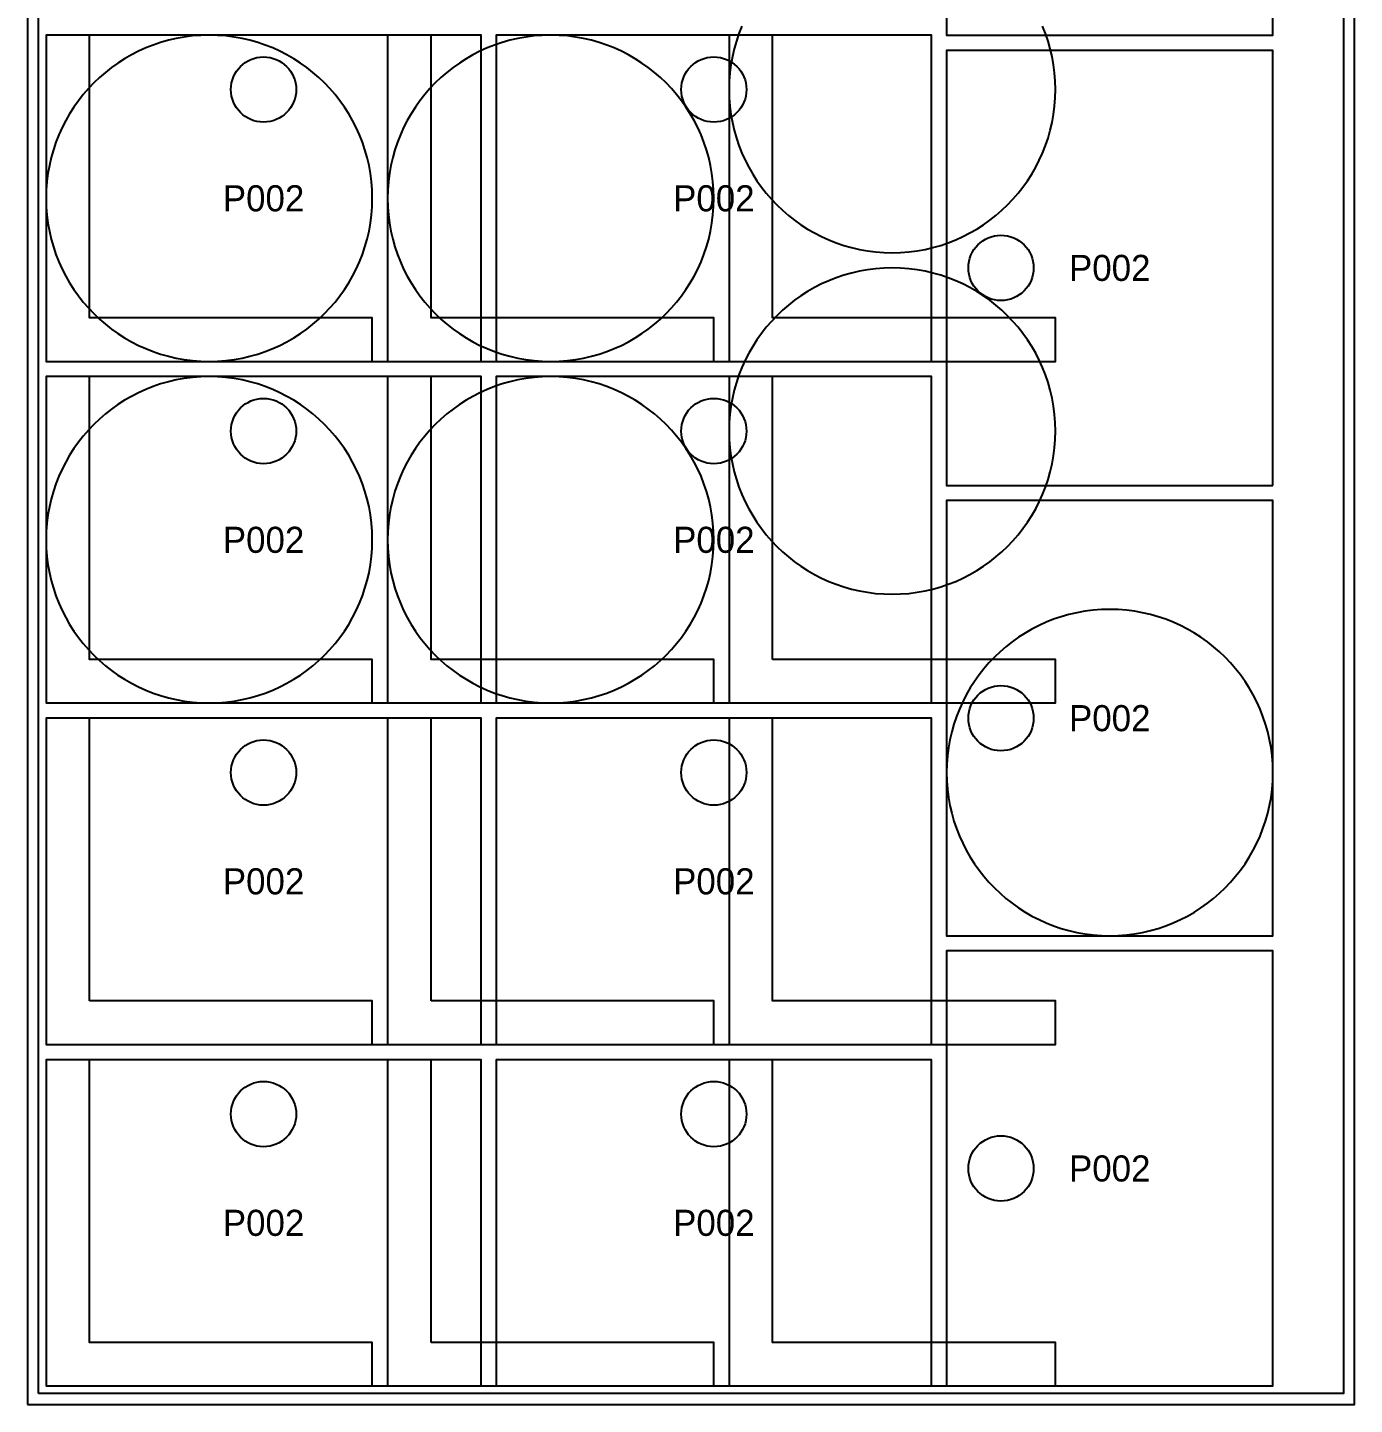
# Model space of a CAD drawing. Header units: millimetres. Extents: x 0 to 5180, y 0 to 2506.
# Drawn here: x 0 to 1220, y 0 to 1266 of the extents above; entities that cross this region are included whole.
import ezdxf
from ezdxf.enums import TextEntityAlignment as Align

# ---------------------------------------------------------------- set-up
doc = ezdxf.new("R2010")
doc.units = ezdxf.units.MM
for name, color, linetype in [('CNC_BOUNDARY', 1, 'Continuous'), ('CUT', 7, 'Continuous'), ('ETCH', 2, 'Continuous'), ('OFFCUT', 4, 'Continuous')]:
    doc.layers.add(name, color=color, linetype=linetype)

msp = doc.modelspace()

# ---------------------------------------------------------------- linework, layer by layer
at = {"layer": 'CNC_BOUNDARY'}
msp.add_lwpolyline([(0, 0), (1220, 0), (1220, 2440), (0, 2440)], close=True, dxfattribs=at)
at = {"layer": 'CUT'}
for points in [[(1145, 1259), (1145, 1659), (845, 1659), (845, 1259), (1145, 1259)], [(17, 959), (417, 959), (417, 1259), (17, 1259), (17, 959)], [(431, 959), (831, 959), (831, 1259), (431, 1259), (431, 959)], [(1145, 845), (1145, 1245), (845, 1245), (845, 845), (1145, 845)], [(247, 1209), (246.8451, 1205.9327), (246.3905, 1202.954), (245.6513, 1200.0789), (244.6425, 1197.3226), (243.3792, 1194.7002), (241.8765, 1192.2267), (240.1495, 1189.9172), (238.2132, 1187.7868), (236.0828, 1185.8505), (233.7733, 1184.1235), (231.2998, 1182.6208), (228.6774, 1181.3575), (225.9211, 1180.3487), (223.046, 1179.6095), (220.0673, 1179.1549), (217, 1179), (213.9327, 1179.1549), (210.954, 1179.6095), (208.0789, 1180.3487), (205.3226, 1181.3575), (202.7002, 1182.6208), (200.2267, 1184.1235), (197.9172, 1185.8505), (195.7868, 1187.7868), (193.8505, 1189.9172), (192.1235, 1192.2267), (190.6208, 1194.7002), (189.3575, 1197.3226), (188.3487, 1200.0789), (187.6095, 1202.954), (187.1549, 1205.9327), (187, 1209), (187.1549, 1212.0673), (187.6095, 1215.046), (188.3487, 1217.9211), (189.3575, 1220.6774), (190.6208, 1223.2998), (192.1235, 1225.7733), (193.8505, 1228.0828), (195.7868, 1230.2132), (197.9172, 1232.1495), (200.2267, 1233.8765), (202.7002, 1235.3792), (205.3226, 1236.6425), (208.0789, 1237.6513), (210.954, 1238.3905), (213.9327, 1238.8451), (217, 1239), (220.0673, 1238.8451), (223.046, 1238.3905), (225.9211, 1237.6513), (228.6774, 1236.6425), (231.2998, 1235.3792), (233.7733, 1233.8765), (236.0828, 1232.1495), (238.2132, 1230.2132), (240.1495, 1228.0828), (241.8765, 1225.7733), (243.3792, 1223.2998), (244.6425, 1220.6774), (245.6513, 1217.9211), (246.3905, 1215.046), (246.8451, 1212.0673), (247, 1209)], [(661, 1209), (660.8451, 1205.9327), (660.3905, 1202.954), (659.6513, 1200.0789), (658.6425, 1197.3226), (657.3792, 1194.7002), (655.8765, 1192.2267), (654.1495, 1189.9172), (652.2132, 1187.7868), (650.0828, 1185.8505), (647.7733, 1184.1235), (645.2998, 1182.6208), (642.6774, 1181.3575), (639.9211, 1180.3487), (637.046, 1179.6095), (634.0673, 1179.1549), (631, 1179), (627.9327, 1179.1549), (624.954, 1179.6095), (622.0789, 1180.3487), (619.3226, 1181.3575), (616.7002, 1182.6208), (614.2267, 1184.1235), (611.9172, 1185.8505), (609.7868, 1187.7868), (607.8505, 1189.9172), (606.1235, 1192.2267), (604.6208, 1194.7002), (603.3575, 1197.3226), (602.3487, 1200.0789), (601.6095, 1202.954), (601.1549, 1205.9327), (601, 1209), (601.1549, 1212.0673), (601.6095, 1215.046), (602.3487, 1217.9211), (603.3575, 1220.6774), (604.6208, 1223.2998), (606.1235, 1225.7733), (607.8505, 1228.0828), (609.7868, 1230.2132), (611.9172, 1232.1495), (614.2267, 1233.8765), (616.7002, 1235.3792), (619.3226, 1236.6425), (622.0789, 1237.6513), (624.954, 1238.3905), (627.9327, 1238.8451), (631, 1239), (634.0673, 1238.8451), (637.046, 1238.3905), (639.9211, 1237.6513), (642.6774, 1236.6425), (645.2998, 1235.3792), (647.7733, 1233.8765), (650.0828, 1232.1495), (652.2132, 1230.2132), (654.1495, 1228.0828), (655.8765, 1225.7733), (657.3792, 1223.2998), (658.6425, 1220.6774), (659.6513, 1217.9211), (660.3905, 1215.046), (660.8451, 1212.0673), (661, 1209)], [(895, 1075), (898.0673, 1074.8451), (901.046, 1074.3905), (903.9211, 1073.6513), (906.6774, 1072.6425), (909.2998, 1071.3792), (911.7733, 1069.8765), (914.0828, 1068.1495), (916.2132, 1066.2132), (918.1495, 1064.0828), (919.8765, 1061.7733), (921.3792, 1059.2998), (922.6425, 1056.6774), (923.6513, 1053.9211), (924.3905, 1051.046), (924.8451, 1048.0673), (925, 1045), (924.8451, 1041.9327), (924.3905, 1038.954), (923.6513, 1036.0789), (922.6425, 1033.3226), (921.3792, 1030.7002), (919.8765, 1028.2267), (918.1495, 1025.9172), (916.2132, 1023.7868), (914.0828, 1021.8505), (911.7733, 1020.1235), (909.2998, 1018.6208), (906.6774, 1017.3575), (903.9211, 1016.3487), (901.046, 1015.6095), (898.0673, 1015.1549), (895, 1015), (891.9327, 1015.1549), (888.954, 1015.6095), (886.0789, 1016.3487), (883.3226, 1017.3575), (880.7002, 1018.6208), (878.2267, 1020.1235), (875.9172, 1021.8505), (873.7868, 1023.7868), (871.8505, 1025.9172), (870.1235, 1028.2267), (868.6208, 1030.7002), (867.3575, 1033.3226), (866.3487, 1036.0789), (865.6095, 1038.954), (865.1549, 1041.9327), (865, 1045), (865.1549, 1048.0673), (865.6095, 1051.046), (866.3487, 1053.9211), (867.3575, 1056.6774), (868.6208, 1059.2998), (870.1235, 1061.7733), (871.8505, 1064.0828), (873.7868, 1066.2132), (875.9172, 1068.1495), (878.2267, 1069.8765), (880.7002, 1071.3792), (883.3226, 1072.6425), (886.0789, 1073.6513), (888.954, 1074.3905), (891.9327, 1074.8451), (895, 1075)], [(17, 645), (417, 645), (417, 945), (17, 945), (17, 645)], [(431, 645), (831, 645), (831, 945), (431, 945), (431, 645)], [(247, 895), (246.8451, 891.9327), (246.3905, 888.954), (245.6513, 886.0789), (244.6425, 883.3226), (243.3792, 880.7002), (241.8765, 878.2267), (240.1495, 875.9172), (238.2132, 873.7868), (236.0828, 871.8505), (233.7733, 870.1235), (231.2998, 868.6208), (228.6774, 867.3575), (225.9211, 866.3487), (223.046, 865.6095), (220.0673, 865.1549), (217, 865), (213.9327, 865.1549), (210.954, 865.6095), (208.0789, 866.3487), (205.3226, 867.3575), (202.7002, 868.6208), (200.2267, 870.1235), (197.9172, 871.8505), (195.7868, 873.7868), (193.8505, 875.9172), (192.1235, 878.2267), (190.6208, 880.7002), (189.3575, 883.3226), (188.3487, 886.0789), (187.6095, 888.954), (187.1549, 891.9327), (187, 895), (187.1549, 898.0673), (187.6095, 901.046), (188.3487, 903.9211), (189.3575, 906.6774), (190.6208, 909.2998), (192.1235, 911.7733), (193.8505, 914.0828), (195.7868, 916.2132), (197.9172, 918.1495), (200.2267, 919.8765), (202.7002, 921.3792), (205.3226, 922.6425), (208.0789, 923.6513), (210.954, 924.3905), (213.9327, 924.8451), (217, 925), (220.0673, 924.8451), (223.046, 924.3905), (225.9211, 923.6513), (228.6774, 922.6425), (231.2998, 921.3792), (233.7733, 919.8765), (236.0828, 918.1495), (238.2132, 916.2132), (240.1495, 914.0828), (241.8765, 911.7733), (243.3792, 909.2998), (244.6425, 906.6774), (245.6513, 903.9211), (246.3905, 901.046), (246.8451, 898.0673), (247, 895)], [(661, 895), (660.8451, 891.9327), (660.3905, 888.954), (659.6513, 886.0789), (658.6425, 883.3226), (657.3792, 880.7002), (655.8765, 878.2267), (654.1495, 875.9172), (652.2132, 873.7868), (650.0828, 871.8505), (647.7733, 870.1235), (645.2998, 868.6208), (642.6774, 867.3575), (639.9211, 866.3487), (637.046, 865.6095), (634.0673, 865.1549), (631, 865), (627.9327, 865.1549), (624.954, 865.6095), (622.0789, 866.3487), (619.3226, 867.3575), (616.7002, 868.6208), (614.2267, 870.1235), (611.9172, 871.8505), (609.7868, 873.7868), (607.8505, 875.9172), (606.1235, 878.2267), (604.6208, 880.7002), (603.3575, 883.3226), (602.3487, 886.0789), (601.6095, 888.954), (601.1549, 891.9327), (601, 895), (601.1549, 898.0673), (601.6095, 901.046), (602.3487, 903.9211), (603.3575, 906.6774), (604.6208, 909.2998), (606.1235, 911.7733), (607.8505, 914.0828), (609.7868, 916.2132), (611.9172, 918.1495), (614.2267, 919.8765), (616.7002, 921.3792), (619.3226, 922.6425), (622.0789, 923.6513), (624.954, 924.3905), (627.9327, 924.8451), (631, 925), (634.0673, 924.8451), (637.046, 924.3905), (639.9211, 923.6513), (642.6774, 922.6425), (645.2998, 921.3792), (647.7733, 919.8765), (650.0828, 918.1495), (652.2132, 916.2132), (654.1495, 914.0828), (655.8765, 911.7733), (657.3792, 909.2998), (658.6425, 906.6774), (659.6513, 903.9211), (660.3905, 901.046), (660.8451, 898.0673), (661, 895)], [(1145, 431), (1145, 831), (845, 831), (845, 431), (1145, 431)], [(895, 661), (898.0673, 660.8451), (901.046, 660.3905), (903.9211, 659.6513), (906.6774, 658.6425), (909.2998, 657.3792), (911.7733, 655.8765), (914.0828, 654.1495), (916.2132, 652.2132), (918.1495, 650.0828), (919.8765, 647.7733), (921.3792, 645.2998), (922.6425, 642.6774), (923.6513, 639.9211), (924.3905, 637.046), (924.8451, 634.0673), (925, 631), (924.8451, 627.9327), (924.3905, 624.954), (923.6513, 622.0789), (922.6425, 619.3226), (921.3792, 616.7002), (919.8765, 614.2267), (918.1495, 611.9172), (916.2132, 609.7868), (914.0828, 607.8505), (911.7733, 606.1235), (909.2998, 604.6208), (906.6774, 603.3575), (903.9211, 602.3487), (901.046, 601.6095), (898.0673, 601.1549), (895, 601), (891.9327, 601.1549), (888.954, 601.6095), (886.0789, 602.3487), (883.3226, 603.3575), (880.7002, 604.6208), (878.2267, 606.1235), (875.9172, 607.8505), (873.7868, 609.7868), (871.8505, 611.9172), (870.1235, 614.2267), (868.6208, 616.7002), (867.3575, 619.3226), (866.3487, 622.0789), (865.6095, 624.954), (865.1549, 627.9327), (865, 631), (865.1549, 634.0673), (865.6095, 637.046), (866.3487, 639.9211), (867.3575, 642.6774), (868.6208, 645.2998), (870.1235, 647.7733), (871.8505, 650.0828), (873.7868, 652.2132), (875.9172, 654.1495), (878.2267, 655.8765), (880.7002, 657.3792), (883.3226, 658.6425), (886.0789, 659.6513), (888.954, 660.3905), (891.9327, 660.8451), (895, 661)], [(17, 331), (417, 331), (417, 631), (17, 631), (17, 331)], [(431, 331), (831, 331), (831, 631), (431, 631), (431, 331)], [(247, 581), (246.8451, 577.9327), (246.3905, 574.954), (245.6513, 572.0789), (244.6425, 569.3226), (243.3792, 566.7002), (241.8765, 564.2267), (240.1495, 561.9172), (238.2132, 559.7868), (236.0828, 557.8505), (233.7733, 556.1235), (231.2998, 554.6208), (228.6774, 553.3575), (225.9211, 552.3487), (223.046, 551.6095), (220.0673, 551.1549), (217, 551), (213.9327, 551.1549), (210.954, 551.6095), (208.0789, 552.3487), (205.3226, 553.3575), (202.7002, 554.6208), (200.2267, 556.1235), (197.9172, 557.8505), (195.7868, 559.7868), (193.8505, 561.9172), (192.1235, 564.2267), (190.6208, 566.7002), (189.3575, 569.3226), (188.3487, 572.0789), (187.6095, 574.954), (187.1549, 577.9327), (187, 581), (187.1549, 584.0673), (187.6095, 587.046), (188.3487, 589.9211), (189.3575, 592.6774), (190.6208, 595.2998), (192.1235, 597.7733), (193.8505, 600.0828), (195.7868, 602.2132), (197.9172, 604.1495), (200.2267, 605.8765), (202.7002, 607.3792), (205.3226, 608.6425), (208.0789, 609.6513), (210.954, 610.3905), (213.9327, 610.8451), (217, 611), (220.0673, 610.8451), (223.046, 610.3905), (225.9211, 609.6513), (228.6774, 608.6425), (231.2998, 607.3792), (233.7733, 605.8765), (236.0828, 604.1495), (238.2132, 602.2132), (240.1495, 600.0828), (241.8765, 597.7733), (243.3792, 595.2998), (244.6425, 592.6774), (245.6513, 589.9211), (246.3905, 587.046), (246.8451, 584.0673), (247, 581)], [(661, 581), (660.8451, 577.9327), (660.3905, 574.954), (659.6513, 572.0789), (658.6425, 569.3226), (657.3792, 566.7002), (655.8765, 564.2267), (654.1495, 561.9172), (652.2132, 559.7868), (650.0828, 557.8505), (647.7733, 556.1235), (645.2998, 554.6208), (642.6774, 553.3575), (639.9211, 552.3487), (637.046, 551.6095), (634.0673, 551.1549), (631, 551), (627.9327, 551.1549), (624.954, 551.6095), (622.0789, 552.3487), (619.3226, 553.3575), (616.7002, 554.6208), (614.2267, 556.1235), (611.9172, 557.8505), (609.7868, 559.7868), (607.8505, 561.9172), (606.1235, 564.2267), (604.6208, 566.7002), (603.3575, 569.3226), (602.3487, 572.0789), (601.6095, 574.954), (601.1549, 577.9327), (601, 581), (601.1549, 584.0673), (601.6095, 587.046), (602.3487, 589.9211), (603.3575, 592.6774), (604.6208, 595.2998), (606.1235, 597.7733), (607.8505, 600.0828), (609.7868, 602.2132), (611.9172, 604.1495), (614.2267, 605.8765), (616.7002, 607.3792), (619.3226, 608.6425), (622.0789, 609.6513), (624.954, 610.3905), (627.9327, 610.8451), (631, 611), (634.0673, 610.8451), (637.046, 610.3905), (639.9211, 609.6513), (642.6774, 608.6425), (645.2998, 607.3792), (647.7733, 605.8765), (650.0828, 604.1495), (652.2132, 602.2132), (654.1495, 600.0828), (655.8765, 597.7733), (657.3792, 595.2998), (658.6425, 592.6774), (659.6513, 589.9211), (660.3905, 587.046), (660.8451, 584.0673), (661, 581)], [(1145, 17), (1145, 417), (845, 417), (845, 17), (1145, 17)], [(17, 17), (417, 17), (417, 317), (17, 317), (17, 17)], [(431, 17), (831, 17), (831, 317), (431, 317), (431, 17)], [(247, 267), (246.8451, 263.9327), (246.3905, 260.954), (245.6513, 258.0789), (244.6425, 255.3226), (243.3792, 252.7002), (241.8765, 250.2267), (240.1495, 247.9172), (238.2132, 245.7868), (236.0828, 243.8505), (233.7733, 242.1235), (231.2998, 240.6208), (228.6774, 239.3575), (225.9211, 238.3487), (223.046, 237.6095), (220.0673, 237.1549), (217, 237), (213.9327, 237.1549), (210.954, 237.6095), (208.0789, 238.3487), (205.3226, 239.3575), (202.7002, 240.6208), (200.2267, 242.1235), (197.9172, 243.8505), (195.7868, 245.7868), (193.8505, 247.9172), (192.1235, 250.2267), (190.6208, 252.7002), (189.3575, 255.3226), (188.3487, 258.0789), (187.6095, 260.954), (187.1549, 263.9327), (187, 267), (187.1549, 270.0673), (187.6095, 273.046), (188.3487, 275.9211), (189.3575, 278.6774), (190.6208, 281.2998), (192.1235, 283.7733), (193.8505, 286.0828), (195.7868, 288.2132), (197.9172, 290.1495), (200.2267, 291.8765), (202.7002, 293.3792), (205.3226, 294.6425), (208.0789, 295.6513), (210.954, 296.3905), (213.9327, 296.8451), (217, 297), (220.0673, 296.8451), (223.046, 296.3905), (225.9211, 295.6513), (228.6774, 294.6425), (231.2998, 293.3792), (233.7733, 291.8765), (236.0828, 290.1495), (238.2132, 288.2132), (240.1495, 286.0828), (241.8765, 283.7733), (243.3792, 281.2998), (244.6425, 278.6774), (245.6513, 275.9211), (246.3905, 273.046), (246.8451, 270.0673), (247, 267)], [(661, 267), (660.8451, 263.9327), (660.3905, 260.954), (659.6513, 258.0789), (658.6425, 255.3226), (657.3792, 252.7002), (655.8765, 250.2267), (654.1495, 247.9172), (652.2132, 245.7868), (650.0828, 243.8505), (647.7733, 242.1235), (645.2998, 240.6208), (642.6774, 239.3575), (639.9211, 238.3487), (637.046, 237.6095), (634.0673, 237.1549), (631, 237), (627.9327, 237.1549), (624.954, 237.6095), (622.0789, 238.3487), (619.3226, 239.3575), (616.7002, 240.6208), (614.2267, 242.1235), (611.9172, 243.8505), (609.7868, 245.7868), (607.8505, 247.9172), (606.1235, 250.2267), (604.6208, 252.7002), (603.3575, 255.3226), (602.3487, 258.0789), (601.6095, 260.954), (601.1549, 263.9327), (601, 267), (601.1549, 270.0673), (601.6095, 273.046), (602.3487, 275.9211), (603.3575, 278.6774), (604.6208, 281.2998), (606.1235, 283.7733), (607.8505, 286.0828), (609.7868, 288.2132), (611.9172, 290.1495), (614.2267, 291.8765), (616.7002, 293.3792), (619.3226, 294.6425), (622.0789, 295.6513), (624.954, 296.3905), (627.9327, 296.8451), (631, 297), (634.0673, 296.8451), (637.046, 296.3905), (639.9211, 295.6513), (642.6774, 294.6425), (645.2998, 293.3792), (647.7733, 291.8765), (650.0828, 290.1495), (652.2132, 288.2132), (654.1495, 286.0828), (655.8765, 283.7733), (657.3792, 281.2998), (658.6425, 278.6774), (659.6513, 275.9211), (660.3905, 273.046), (660.8451, 270.0673), (661, 267)], [(895, 247), (898.0673, 246.8451), (901.046, 246.3905), (903.9211, 245.6513), (906.6774, 244.6425), (909.2998, 243.3792), (911.7733, 241.8765), (914.0828, 240.1495), (916.2132, 238.2132), (918.1495, 236.0828), (919.8765, 233.7733), (921.3792, 231.2998), (922.6425, 228.6774), (923.6513, 225.9211), (924.3905, 223.046), (924.8451, 220.0673), (925, 217), (924.8451, 213.9327), (924.3905, 210.954), (923.6513, 208.0789), (922.6425, 205.3226), (921.3792, 202.7002), (919.8765, 200.2267), (918.1495, 197.9172), (916.2132, 195.7868), (914.0828, 193.8505), (911.7733, 192.1235), (909.2998, 190.6208), (906.6774, 189.3575), (903.9211, 188.3487), (901.046, 187.6095), (898.0673, 187.1549), (895, 187), (891.9327, 187.1549), (888.954, 187.6095), (886.0789, 188.3487), (883.3226, 189.3575), (880.7002, 190.6208), (878.2267, 192.1235), (875.9172, 193.8505), (873.7868, 195.7868), (871.8505, 197.9172), (870.1235, 200.2267), (868.6208, 202.7002), (867.3575, 205.3226), (866.3487, 208.0789), (865.6095, 210.954), (865.1549, 213.9327), (865, 217), (865.1549, 220.0673), (865.6095, 223.046), (866.3487, 225.9211), (867.3575, 228.6774), (868.6208, 231.2998), (870.1235, 233.7733), (871.8505, 236.0828), (873.7868, 238.2132), (875.9172, 240.1495), (878.2267, 241.8765), (880.7002, 243.3792), (883.3226, 244.6425), (886.0789, 245.6513), (888.954, 246.3905), (891.9327, 246.8451), (895, 247)]]:
    msp.add_lwpolyline(points, close=True, dxfattribs=at)
at = {"layer": 'OFFCUT'}
for points in [[(10, 10), (10, 2430), (1210, 2430), (1210, 10), (10, 10)], [(1145, 1659), (845, 1659), (845, 1259), (1145, 1259), (1145, 1659)], [(1145, 1659), (845, 1659), (845, 1259), (1145, 1259), (1145, 1659)], [(17, 959), (417, 959), (417, 1259), (17, 1259), (17, 959)], [(17, 959), (417, 959), (417, 1259), (17, 1259), (17, 959)], [(313.9525, 1078.7698), (315.2717, 1086.1565), (316.2256, 1093.6634), (316.8048, 1101.281), (317, 1109), (316.8048, 1116.719), (316.2256, 1124.3366), (315.2717, 1131.8435), (313.9525, 1139.2302), (312.2776, 1146.4873), (310.2563, 1153.6054), (307.898, 1160.575), (305.2123, 1167.3868), (302.2084, 1174.0312), (298.8958, 1180.4989), (295.284, 1186.7805), (291.3824, 1192.8664), (287.2003, 1198.7474), (282.7473, 1204.4139), (278.0327, 1209.8566), (273.066, 1215.066), (267.8566, 1220.0327), (262.4139, 1224.7473), (256.7474, 1229.2003), (250.8664, 1233.3824), (244.7805, 1237.284), (238.4989, 1240.8958), (232.0312, 1244.2084), (225.3868, 1247.2123), (218.575, 1249.898), (211.6054, 1252.2563), (204.4873, 1254.2776), (197.2302, 1255.9525), (189.8435, 1257.2717), (182.3366, 1258.2256), (174.719, 1258.8048), (167, 1259), (159.281, 1258.8048), (151.6634, 1258.2256), (144.1565, 1257.2717), (136.7698, 1255.9525), (129.5127, 1254.2776), (122.3946, 1252.2563), (115.425, 1249.898), (108.6132, 1247.2123), (101.9688, 1244.2084), (95.5011, 1240.8958), (89.2195, 1237.284), (83.1336, 1233.3824), (77.2526, 1229.2003), (71.5861, 1224.7473), (66.1434, 1220.0327), (60.934, 1215.066), (55.9673, 1209.8566), (51.2527, 1204.4139), (46.7997, 1198.7474), (42.6176, 1192.8664), (38.716, 1186.7805), (35.1042, 1180.4989), (31.7916, 1174.0312), (28.7877, 1167.3868), (26.102, 1160.575), (23.7437, 1153.6054), (21.7224, 1146.4873), (20.0475, 1139.2302), (18.7283, 1131.8435), (17.7744, 1124.3366), (17.1952, 1116.719), (17, 1109), (17.1952, 1101.281), (17.7744, 1093.6634), (18.7283, 1086.1565), (20.0475, 1078.7698), (21.7224, 1071.5127), (23.7437, 1064.3946), (26.102, 1057.425), (28.7877, 1050.6132), (31.7916, 1043.9688), (35.1042, 1037.5011), (38.716, 1031.2195), (42.6176, 1025.1336), (46.7997, 1019.2526), (51.2527, 1013.5861), (55.9673, 1008.1434), (60.934, 1002.934), (66.1434, 997.9673), (71.5861, 993.2527), (77.2526, 988.7997), (83.1336, 984.6176), (89.2195, 980.716), (95.5011, 977.1042), (101.9688, 973.7916), (108.6132, 970.7877), (115.425, 968.102), (122.3946, 965.7437), (129.5127, 963.7224), (136.7698, 962.0475), (144.1565, 960.7283), (151.6634, 959.7744), (159.281, 959.1952), (167, 959), (174.719, 959.1952), (182.3366, 959.7744), (189.8435, 960.7283), (197.2302, 962.0475), (204.4873, 963.7224), (211.6054, 965.7437), (218.575, 968.102), (225.3868, 970.7877), (232.0312, 973.7916), (238.4989, 977.1042), (244.7805, 980.716), (250.8664, 984.6176), (256.7474, 988.7997), (262.4139, 993.2527), (267.8566, 997.9673), (273.066, 1002.934), (278.0327, 1008.1434), (282.7473, 1013.5861), (287.2003, 1019.2526), (291.3824, 1025.1336), (295.284, 1031.2195), (298.8958, 1037.5011), (302.2084, 1043.9688), (305.2123, 1050.6132), (307.898, 1057.425), (310.2563, 1064.3946), (312.2776, 1071.5127), (313.9525, 1078.7698)], [(317, 999), (57, 999), (57, 1259), (17, 1259), (17, 959), (317, 959), (317, 999)], [(57, 999), (57, 1259), (17, 1259), (17, 959), (317, 959), (317, 999), (57, 999)], [(629.2717, 1086.1565), (630.2256, 1093.6634), (630.8048, 1101.281), (631, 1109), (630.8048, 1116.719), (630.2256, 1124.3366), (629.2717, 1131.8435), (627.9525, 1139.2302), (626.2776, 1146.4873), (624.2563, 1153.6054), (621.898, 1160.575), (619.2123, 1167.3868), (616.2084, 1174.0312), (612.8958, 1180.4989), (609.284, 1186.7805), (605.3824, 1192.8664), (601.2003, 1198.7474), (596.7473, 1204.4139), (592.0327, 1209.8566), (587.066, 1215.066), (581.8566, 1220.0327), (576.4139, 1224.7473), (570.7474, 1229.2003), (564.8664, 1233.3824), (558.7805, 1237.284), (552.4989, 1240.8958), (546.0312, 1244.2084), (539.3868, 1247.2123), (532.575, 1249.898), (525.6054, 1252.2563), (518.4873, 1254.2776), (511.2302, 1255.9525), (503.8435, 1257.2717), (496.3366, 1258.2256), (488.719, 1258.8048), (481, 1259), (473.281, 1258.8048), (465.6634, 1258.2256), (458.1565, 1257.2717), (450.7698, 1255.9525), (443.5127, 1254.2776), (436.3946, 1252.2563), (429.425, 1249.898), (422.6132, 1247.2123), (415.9688, 1244.2084), (409.5011, 1240.8958), (403.2195, 1237.284), (397.1336, 1233.3824), (391.2526, 1229.2003), (385.5861, 1224.7473), (380.1434, 1220.0327), (374.934, 1215.066), (369.9673, 1209.8566), (365.2527, 1204.4139), (360.7997, 1198.7474), (356.6176, 1192.8664), (352.716, 1186.7805), (349.1042, 1180.4989), (345.7916, 1174.0312), (342.7877, 1167.3868), (340.102, 1160.575), (337.7437, 1153.6054), (335.7224, 1146.4873), (334.0475, 1139.2302), (332.7283, 1131.8435), (331.7744, 1124.3366), (331.1952, 1116.719), (331, 1109), (331.1952, 1101.281), (331.7744, 1093.6634), (332.7283, 1086.1565), (334.0475, 1078.7698), (335.7224, 1071.5127), (337.7437, 1064.3946), (340.102, 1057.425), (342.7877, 1050.6132), (345.7916, 1043.9688), (349.1042, 1037.5011), (352.716, 1031.2195), (356.6176, 1025.1336), (360.7997, 1019.2526), (365.2527, 1013.5861), (369.9673, 1008.1434), (374.934, 1002.934), (380.1434, 997.9673), (385.5861, 993.2527), (391.2526, 988.7997), (397.1336, 984.6176), (403.2195, 980.716), (409.5011, 977.1042), (415.9688, 973.7916), (422.6132, 970.7877), (429.425, 968.102), (436.3946, 965.7437), (443.5127, 963.7224), (450.7698, 962.0475), (458.1565, 960.7283), (465.6634, 959.7744), (473.281, 959.1952), (481, 959), (488.719, 959.1952), (496.3366, 959.7744), (503.8435, 960.7283), (511.2302, 962.0475), (518.4873, 963.7224), (525.6054, 965.7437), (532.575, 968.102), (539.3868, 970.7877), (546.0312, 973.7916), (552.4989, 977.1042), (558.7805, 980.716), (564.8664, 984.6176), (570.7474, 988.7997), (576.4139, 993.2527), (581.8566, 997.9673), (587.066, 1002.934), (592.0327, 1008.1434), (596.7473, 1013.5861), (601.2003, 1019.2526), (605.3824, 1025.1336), (609.284, 1031.2195), (612.8958, 1037.5011), (616.2084, 1043.9688), (619.2123, 1050.6132), (621.898, 1057.425), (624.2563, 1064.3946), (626.2776, 1071.5127), (627.9525, 1078.7698), (629.2717, 1086.1565)], [(631, 999), (371, 999), (371, 1259), (331, 1259), (331, 959), (631, 959), (631, 999)], [(371, 999), (371, 1259), (331, 1259), (331, 959), (631, 959), (631, 999), (371, 999)], [(831, 959), (831, 1259), (431, 1259), (431, 959), (831, 959)], [(831, 959), (831, 1259), (431, 1259), (431, 959), (831, 959)], [(945, 999), (685, 999), (685, 1259), (645, 1259), (645, 959), (945, 959), (945, 999)], [(685, 999), (685, 1259), (645, 1259), (645, 959), (945, 959), (945, 999), (685, 999)], [(1145, 845), (1145, 1245), (845, 1245), (845, 845), (1145, 845)], [(1145, 845), (1145, 1245), (845, 1245), (845, 845), (1145, 845)], [(943.2717, 872.1565), (944.2256, 879.6634), (944.8048, 887.281), (945, 895), (944.8048, 902.719), (944.2256, 910.3366), (943.2717, 917.8435), (941.9525, 925.2302), (940.2776, 932.4873), (938.2563, 939.6054), (935.898, 946.575), (933.2123, 953.3868), (930.2084, 960.0312), (926.8958, 966.4989), (923.284, 972.7805), (919.3824, 978.8664), (915.2003, 984.7474), (910.7473, 990.4139), (906.0327, 995.8566), (901.066, 1001.066), (895.8566, 1006.0327), (890.4139, 1010.7473), (884.7474, 1015.2003), (878.8664, 1019.3824), (872.7805, 1023.284), (866.4989, 1026.8958), (860.0312, 1030.2084), (853.3868, 1033.2123), (846.575, 1035.898), (839.6054, 1038.2563), (832.4873, 1040.2776), (825.2302, 1041.9525), (817.8435, 1043.2717), (810.3366, 1044.2256), (802.719, 1044.8048), (795, 1045), (787.281, 1044.8048), (779.6634, 1044.2256), (772.1565, 1043.2717), (764.7698, 1041.9525), (757.5127, 1040.2776), (750.3946, 1038.2563), (743.425, 1035.898), (736.6132, 1033.2123), (729.9688, 1030.2084), (723.5011, 1026.8958), (717.2195, 1023.284), (711.1336, 1019.3824), (705.2526, 1015.2003), (699.5861, 1010.7473), (694.1434, 1006.0327), (688.934, 1001.066), (683.9673, 995.8566), (679.2527, 990.4139), (674.7997, 984.7474), (670.6176, 978.8664), (666.716, 972.7805), (663.1042, 966.4989), (659.7916, 960.0312), (656.7877, 953.3868), (654.102, 946.575), (651.7437, 939.6054), (649.7224, 932.4873), (648.0475, 925.2302), (646.7283, 917.8435), (645.7744, 910.3366), (645.1952, 902.719), (645, 895), (645.1952, 887.281), (645.7744, 879.6634), (646.7283, 872.1565), (648.0475, 864.7698), (649.7224, 857.5127), (651.7437, 850.3946), (654.102, 843.425), (656.7877, 836.6132), (659.7916, 829.9688), (663.1042, 823.5011), (666.716, 817.2195), (670.6176, 811.1336), (674.7997, 805.2526), (679.2527, 799.5861), (683.9673, 794.1434), (688.934, 788.934), (694.1434, 783.9673), (699.5861, 779.2527), (705.2526, 774.7997), (711.1336, 770.6176), (717.2195, 766.716), (723.5011, 763.1042), (729.9688, 759.7916), (736.6132, 756.7877), (743.425, 754.102), (750.3946, 751.7437), (757.5127, 749.7224), (764.7698, 748.0475), (772.1565, 746.7283), (779.6634, 745.7744), (787.281, 745.1952), (795, 745), (802.719, 745.1952), (810.3366, 745.7744), (817.8435, 746.7283), (825.2302, 748.0475), (832.4873, 749.7224), (839.6054, 751.7437), (846.575, 754.102), (853.3868, 756.7877), (860.0312, 759.7916), (866.4989, 763.1042), (872.7805, 766.716), (878.8664, 770.6176), (884.7474, 774.7997), (890.4139, 779.2527), (895.8566, 783.9673), (901.066, 788.934), (906.0327, 794.1434), (910.7473, 799.5861), (915.2003, 805.2526), (919.3824, 811.1336), (923.284, 817.2195), (926.8958, 823.5011), (930.2084, 829.9688), (933.2123, 836.6132), (935.898, 843.425), (938.2563, 850.3946), (940.2776, 857.5127), (941.9525, 864.7698), (943.2717, 872.1565)], [(17, 645), (417, 645), (417, 945), (17, 945), (17, 645)], [(17, 645), (417, 645), (417, 945), (17, 945), (17, 645)], [(315.2717, 772.1565), (316.2256, 779.6634), (316.8048, 787.281), (317, 795), (316.8048, 802.719), (316.2256, 810.3366), (315.2717, 817.8435), (313.9525, 825.2302), (312.2776, 832.4873), (310.2563, 839.6054), (307.898, 846.575), (305.2123, 853.3868), (302.2084, 860.0312), (298.8958, 866.4989), (295.284, 872.7805), (291.3824, 878.8664), (287.2003, 884.7474), (282.7473, 890.4139), (278.0327, 895.8566), (273.066, 901.066), (267.8566, 906.0327), (262.4139, 910.7473), (256.7474, 915.2003), (250.8664, 919.3824), (244.7805, 923.284), (238.4989, 926.8958), (232.0312, 930.2084), (225.3868, 933.2123), (218.575, 935.898), (211.6054, 938.2563), (204.4873, 940.2776), (197.2302, 941.9525), (189.8435, 943.2717), (182.3366, 944.2256), (174.719, 944.8048), (167, 945), (159.281, 944.8048), (151.6634, 944.2256), (144.1565, 943.2717), (136.7698, 941.9525), (129.5127, 940.2776), (122.3946, 938.2563), (115.425, 935.898), (108.6132, 933.2123), (101.9688, 930.2084), (95.5011, 926.8958), (89.2195, 923.284), (83.1336, 919.3824), (77.2526, 915.2003), (71.5861, 910.7473), (66.1434, 906.0327), (60.934, 901.066), (55.9673, 895.8566), (51.2527, 890.4139), (46.7997, 884.7474), (42.6176, 878.8664), (38.716, 872.7805), (35.1042, 866.4989), (31.7916, 860.0312), (28.7877, 853.3868), (26.102, 846.575), (23.7437, 839.6054), (21.7224, 832.4873), (20.0475, 825.2302), (18.7283, 817.8435), (17.7744, 810.3366), (17.1952, 802.719), (17, 795), (17.1952, 787.281), (17.7744, 779.6634), (18.7283, 772.1565), (20.0475, 764.7698), (21.7224, 757.5127), (23.7437, 750.3946), (26.102, 743.425), (28.7877, 736.6132), (31.7916, 729.9688), (35.1042, 723.5011), (38.716, 717.2195), (42.6176, 711.1336), (46.7997, 705.2526), (51.2527, 699.5861), (55.9673, 694.1434), (60.934, 688.934), (66.1434, 683.9673), (71.5861, 679.2527), (77.2526, 674.7997), (83.1336, 670.6176), (89.2195, 666.716), (95.5011, 663.1042), (101.9688, 659.7916), (108.6132, 656.7877), (115.425, 654.102), (122.3946, 651.7437), (129.5127, 649.7224), (136.7698, 648.0475), (144.1565, 646.7283), (151.6634, 645.7744), (159.281, 645.1952), (167, 645), (174.719, 645.1952), (182.3366, 645.7744), (189.8435, 646.7283), (197.2302, 648.0475), (204.4873, 649.7224), (211.6054, 651.7437), (218.575, 654.102), (225.3868, 656.7877), (232.0312, 659.7916), (238.4989, 663.1042), (244.7805, 666.716), (250.8664, 670.6176), (256.7474, 674.7997), (262.4139, 679.2527), (267.8566, 683.9673), (273.066, 688.934), (278.0327, 694.1434), (282.7473, 699.5861), (287.2003, 705.2526), (291.3824, 711.1336), (295.284, 717.2195), (298.8958, 723.5011), (302.2084, 729.9688), (305.2123, 736.6132), (307.898, 743.425), (310.2563, 750.3946), (312.2776, 757.5127), (313.9525, 764.7698), (315.2717, 772.1565)], [(317, 685), (57, 685), (57, 945), (17, 945), (17, 645), (317, 645), (317, 685)], [(57, 685), (57, 945), (17, 945), (17, 645), (317, 645), (317, 685), (57, 685)], [(627.9525, 764.7698), (629.2717, 772.1565), (630.2256, 779.6634), (630.8048, 787.281), (631, 795), (630.8048, 802.719), (630.2256, 810.3366), (629.2717, 817.8435), (627.9525, 825.2302), (626.2776, 832.4873), (624.2563, 839.6054), (621.898, 846.575), (619.2123, 853.3868), (616.2084, 860.0312), (612.8958, 866.4989), (609.284, 872.7805), (605.3824, 878.8664), (601.2003, 884.7474), (596.7473, 890.4139), (592.0327, 895.8566), (587.066, 901.066), (581.8566, 906.0327), (576.4139, 910.7473), (570.7474, 915.2003), (564.8664, 919.3824), (558.7805, 923.284), (552.4989, 926.8958), (546.0312, 930.2084), (539.3868, 933.2123), (532.575, 935.898), (525.6054, 938.2563), (518.4873, 940.2776), (511.2302, 941.9525), (503.8435, 943.2717), (496.3366, 944.2256), (488.719, 944.8048), (481, 945), (473.281, 944.8048), (465.6634, 944.2256), (458.1565, 943.2717), (450.7698, 941.9525), (443.5127, 940.2776), (436.3946, 938.2563), (429.425, 935.898), (422.6132, 933.2123), (415.9688, 930.2084), (409.5011, 926.8958), (403.2195, 923.284), (397.1336, 919.3824), (391.2526, 915.2003), (385.5861, 910.7473), (380.1434, 906.0327), (374.934, 901.066), (369.9673, 895.8566), (365.2527, 890.4139), (360.7997, 884.7474), (356.6176, 878.8664), (352.716, 872.7805), (349.1042, 866.4989), (345.7916, 860.0312), (342.7877, 853.3868), (340.102, 846.575), (337.7437, 839.6054), (335.7224, 832.4873), (334.0475, 825.2302), (332.7283, 817.8435), (331.7744, 810.3366), (331.1952, 802.719), (331, 795), (331.1952, 787.281), (331.7744, 779.6634), (332.7283, 772.1565), (334.0475, 764.7698), (335.7224, 757.5127), (337.7437, 750.3946), (340.102, 743.425), (342.7877, 736.6132), (345.7916, 729.9688), (349.1042, 723.5011), (352.716, 717.2195), (356.6176, 711.1336), (360.7997, 705.2526), (365.2527, 699.5861), (369.9673, 694.1434), (374.934, 688.934), (380.1434, 683.9673), (385.5861, 679.2527), (391.2526, 674.7997), (397.1336, 670.6176), (403.2195, 666.716), (409.5011, 663.1042), (415.9688, 659.7916), (422.6132, 656.7877), (429.425, 654.102), (436.3946, 651.7437), (443.5127, 649.7224), (450.7698, 648.0475), (458.1565, 646.7283), (465.6634, 645.7744), (473.281, 645.1952), (481, 645), (488.719, 645.1952), (496.3366, 645.7744), (503.8435, 646.7283), (511.2302, 648.0475), (518.4873, 649.7224), (525.6054, 651.7437), (532.575, 654.102), (539.3868, 656.7877), (546.0312, 659.7916), (552.4989, 663.1042), (558.7805, 666.716), (564.8664, 670.6176), (570.7474, 674.7997), (576.4139, 679.2527), (581.8566, 683.9673), (587.066, 688.934), (592.0327, 694.1434), (596.7473, 699.5861), (601.2003, 705.2526), (605.3824, 711.1336), (609.284, 717.2195), (612.8958, 723.5011), (616.2084, 729.9688), (619.2123, 736.6132), (621.898, 743.425), (624.2563, 750.3946), (626.2776, 757.5127), (627.9525, 764.7698)], [(631, 685), (371, 685), (371, 945), (331, 945), (331, 645), (631, 645), (631, 685)], [(371, 685), (371, 945), (331, 945), (331, 645), (631, 645), (631, 685), (371, 685)], [(431, 645), (831, 645), (831, 945), (431, 945), (431, 645)], [(431, 645), (831, 645), (831, 945), (431, 945), (431, 645)], [(685, 685), (685, 945), (645, 945), (645, 645), (945, 645), (945, 685), (685, 685)], [(685, 685), (685, 945), (645, 945), (645, 645), (945, 645), (945, 685), (685, 685)], [(1145, 831), (845, 831), (845, 431), (1145, 431), (1145, 831)], [(1145, 831), (845, 831), (845, 431), (1145, 431), (1145, 831)], [(1141.9525, 550.7698), (1143.2717, 558.1565), (1144.2256, 565.6634), (1144.8048, 573.281), (1145, 581), (1144.8048, 588.719), (1144.2256, 596.3366), (1143.2717, 603.8435), (1141.9525, 611.2302), (1140.2776, 618.4873), (1138.2563, 625.6054), (1135.898, 632.575), (1133.2123, 639.3868), (1130.2084, 646.0312), (1126.8958, 652.4989), (1123.284, 658.7805), (1119.3824, 664.8664), (1115.2003, 670.7474), (1110.7473, 676.4139), (1106.0327, 681.8566), (1101.066, 687.066), (1095.8566, 692.0327), (1090.4139, 696.7473), (1084.7474, 701.2003), (1078.8664, 705.3824), (1072.7805, 709.284), (1066.4989, 712.8958), (1060.0312, 716.2084), (1053.3868, 719.2123), (1046.575, 721.898), (1039.6054, 724.2563), (1032.4873, 726.2776), (1025.2302, 727.9525), (1017.8435, 729.2717), (1010.3366, 730.2256), (1002.719, 730.8048), (995, 731), (987.281, 730.8048), (979.6634, 730.2256), (972.1565, 729.2717), (964.7698, 727.9525), (957.5127, 726.2776), (950.3946, 724.2563), (943.425, 721.898), (936.6132, 719.2123), (929.9688, 716.2084), (923.5011, 712.8958), (917.2195, 709.284), (911.1336, 705.3824), (905.2526, 701.2003), (899.5861, 696.7473), (894.1434, 692.0327), (888.934, 687.066), (883.9673, 681.8566), (879.2527, 676.4139), (874.7997, 670.7474), (870.6176, 664.8664), (866.716, 658.7805), (863.1042, 652.4989), (859.7916, 646.0312), (856.7877, 639.3868), (854.102, 632.575), (851.7437, 625.6054), (849.7224, 618.4873), (848.0475, 611.2302), (846.7283, 603.8435), (845.7744, 596.3366), (845.1952, 588.719), (845, 581), (845.1952, 573.281), (845.7744, 565.6634), (846.7283, 558.1565), (848.0475, 550.7698), (849.7224, 543.5127), (851.7437, 536.3946), (854.102, 529.425), (856.7877, 522.6132), (859.7916, 515.9688), (863.1042, 509.5011), (866.716, 503.2195), (870.6176, 497.1336), (874.7997, 491.2526), (879.2527, 485.5861), (883.9673, 480.1434), (888.934, 474.934), (894.1434, 469.9673), (899.5861, 465.2527), (905.2526, 460.7997), (911.1336, 456.6176), (917.2195, 452.716), (923.5011, 449.1042), (929.9688, 445.7916), (936.6132, 442.7877), (943.425, 440.102), (950.3946, 437.7437), (957.5127, 435.7224), (964.7698, 434.0475), (972.1565, 432.7283), (979.6634, 431.7744), (987.281, 431.1952), (995, 431), (1002.719, 431.1952), (1010.3366, 431.7744), (1017.8435, 432.7283), (1025.2302, 434.0475), (1032.4873, 435.7224), (1039.6054, 437.7437), (1046.575, 440.102), (1053.3868, 442.7877), (1060.0312, 445.7916), (1066.4989, 449.1042), (1072.7805, 452.716), (1078.8664, 456.6176), (1084.7474, 460.7997), (1090.4139, 465.2527), (1095.8566, 469.9673), (1101.066, 474.934), (1106.0327, 480.1434), (1110.7473, 485.5861), (1115.2003, 491.2526), (1119.3824, 497.1336), (1123.284, 503.2195), (1126.8958, 509.5011), (1130.2084, 515.9688), (1133.2123, 522.6132), (1135.898, 529.425), (1138.2563, 536.3946), (1140.2776, 543.5127), (1141.9525, 550.7698)], [(417, 331), (417, 631), (17, 631), (17, 331), (417, 331)], [(417, 331), (417, 631), (17, 631), (17, 331), (417, 331)], [(417, 331), (417, 631), (17, 631), (17, 331), (417, 331)], [(57, 371), (57, 631), (17, 631), (17, 331), (317, 331), (317, 371), (57, 371)], [(57, 371), (57, 631), (17, 631), (17, 331), (317, 331), (317, 371), (57, 371)], [(371, 371), (371, 631), (331, 631), (331, 331), (631, 331), (631, 371), (371, 371)], [(371, 371), (371, 631), (331, 631), (331, 331), (631, 331), (631, 371), (371, 371)], [(831, 331), (831, 631), (431, 631), (431, 331), (831, 331)], [(831, 331), (831, 631), (431, 631), (431, 331), (831, 331)], [(431, 331), (831, 331), (831, 631), (431, 631), (431, 331)], [(945, 371), (685, 371), (685, 631), (645, 631), (645, 331), (945, 331), (945, 371)], [(685, 371), (685, 631), (645, 631), (645, 331), (945, 331), (945, 371), (685, 371)], [(1145, 417), (845, 417), (845, 17), (1145, 17), (1145, 417)], [(1145, 417), (845, 417), (845, 17), (1145, 17), (1145, 417)], [(1145, 417), (845, 417), (845, 17), (1145, 17), (1145, 417)], [(417, 17), (417, 317), (17, 317), (17, 17), (417, 17)], [(417, 17), (417, 317), (17, 317), (17, 17), (417, 17)], [(417, 17), (417, 317), (17, 317), (17, 17), (417, 17)], [(57, 57), (57, 317), (17, 317), (17, 17), (317, 17), (317, 57), (57, 57)], [(57, 317), (17, 317), (17, 17), (317, 17), (317, 57), (57, 57), (57, 317)], [(371, 57), (371, 317), (331, 317), (331, 17), (631, 17), (631, 57), (371, 57)], [(371, 57), (371, 317), (331, 317), (331, 17), (631, 17), (631, 57), (371, 57)], [(831, 17), (831, 317), (431, 317), (431, 17), (831, 17)], [(831, 17), (831, 317), (431, 317), (431, 17), (831, 17)], [(831, 17), (831, 317), (431, 317), (431, 17), (831, 17)], [(685, 57), (685, 317), (645, 317), (645, 17), (945, 17), (945, 57), (685, 57)], [(685, 317), (645, 317), (645, 17), (945, 17), (945, 57), (685, 57), (685, 317)]]:
    msp.add_lwpolyline(points, close=True, dxfattribs=at)
msp.add_lwpolyline([(656.7877, 1267.3868), (654.102, 1260.575), (651.7437, 1253.6054), (649.7224, 1246.4873), (648.0475, 1239.2302), (646.7283, 1231.8435), (645.7744, 1224.3366), (645.1952, 1216.719), (645, 1209), (645.1952, 1201.281), (645.7744, 1193.6634), (646.7283, 1186.1565), (648.0475, 1178.7698), (649.7224, 1171.5127), (651.7437, 1164.3946), (654.102, 1157.425), (656.7877, 1150.6132), (659.7916, 1143.9688), (663.1042, 1137.5011), (666.716, 1131.2195), (670.6176, 1125.1336), (674.7997, 1119.2526), (679.2527, 1113.5861), (683.9673, 1108.1434), (688.934, 1102.934), (694.1434, 1097.9673), (699.5861, 1093.2527), (705.2526, 1088.7997), (711.1336, 1084.6176), (717.2195, 1080.716), (723.5011, 1077.1042), (729.9688, 1073.7916), (736.6132, 1070.7877), (743.425, 1068.102), (750.3946, 1065.7437), (757.5127, 1063.7224), (764.7698, 1062.0475), (772.1565, 1060.7283), (779.6634, 1059.7744), (787.281, 1059.1952), (795, 1059), (802.719, 1059.1952), (810.3366, 1059.7744), (817.8435, 1060.7283), (825.2302, 1062.0475), (832.4873, 1063.7224), (839.6054, 1065.7437), (846.575, 1068.102), (853.3868, 1070.7877), (860.0312, 1073.7916), (866.4989, 1077.1042), (872.7805, 1080.716), (878.8664, 1084.6176), (884.7474, 1088.7997), (890.4139, 1093.2527), (895.8566, 1097.9673), (901.066, 1102.934), (906.0327, 1108.1434), (910.7473, 1113.5861), (915.2003, 1119.2526), (919.3824, 1125.1336), (923.284, 1131.2195), (926.8958, 1137.5011), (930.2084, 1143.9688), (933.2123, 1150.6132), (935.898, 1157.425), (938.2563, 1164.3946), (940.2776, 1171.5127), (941.9525, 1178.7698), (941.9525, 1178.7698), (943.2717, 1186.1565), (944.2256, 1193.6634), (944.8048, 1201.281), (945, 1209), (944.8048, 1216.719), (944.2256, 1224.3366), (943.2717, 1231.8435), (941.9525, 1239.2302), (940.2776, 1246.4873), (938.2563, 1253.6054), (935.898, 1260.575), (933.2123, 1267.3868)], dxfattribs=at)

# ---------------------------------------------------------------- texts
at = {"layer": 'ETCH'}
for p in [(217, 1109), (631, 1109), (995, 1045), (217, 795), (631, 795), (995, 631), (217, 481), (631, 481), (995, 217), (217, 167), (631, 167)]:
    msp.add_text('P002', height=24, dxfattribs=at).set_placement(p, align=Align.MIDDLE_CENTER)

doc.saveas('drawing.dxf')
